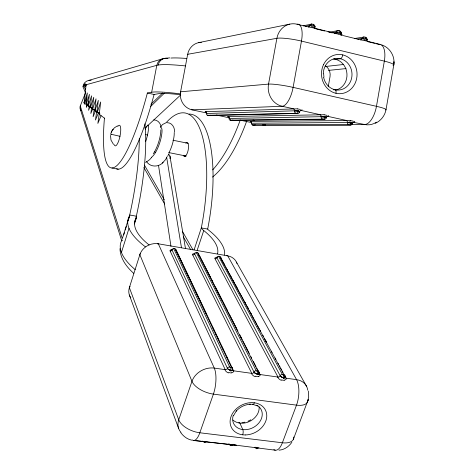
<?xml version="1.0" encoding="UTF-8"?>
<svg xmlns="http://www.w3.org/2000/svg" width="474" height="474" viewBox="0 0 474 474"><rect width="100%" height="100%" fill="white"/><g stroke="black" fill="none" stroke-linecap="round" stroke-linejoin="round"><path stroke-width="0.71" d="M110.501 135.386L110.987 140.079L113.535 144.457M99.925 113.268L96.862 112.492L98.337 100.364L94.818 110.957L97.585 111.538M95.298 109.85L92.317 109.097L93.775 97.277L90.368 107.639L92.394 108.06M94.818 110.957L96.026 98.799L92.566 109.281M90.232 106.454L87.992 105.862L89.432 94.344L86.138 104.476L88.117 104.89M90.368 107.639L91.577 95.795L88.229 106.034M86.138 104.476L87.34 92.928L84.094 102.947L85.397 103.219M84.094 102.947L85.853 86.961A5.392 0.859 -78.2 0 0 85.99 84.781L156.793 65.335A73.138 7.803 10.5 0 1 185.423 65.927M99.38 112.925L97.851 123.436L101.075 115.692M94.166 109.506L93.105 116.734L95.612 110.632M96.737 111.26L95.446 120.046L98.622 112.374M91.766 107.077L90.812 113.499L92.732 108.801M86.813 104.476L86.398 107.26L88.792 101.335M89.213 106.117L88.579 110.341L90.741 105.027M84.816 100.601L84.265 104.25L86.884 97.721M326.385 117.718L326.094 117.866A1.849 1.683 88.6 0 1 324.121 119.318L231.614 120.42A1.529 1.428 88.9 0 0 232.894 120.017M351.157 122.57L351.062 123.092A1.837 0.818 -77.5 0 1 349.913 124.893L252.5 124.887M328.221 86.801L330.017 76.705A10.132 9.207 85 0 0 325.348 65.773M324.915 116.782L324.82 117.303A1.849 0.782 -77.5 0 1 323.695 119.128L230.192 120.123L231.567 120.42M298.253 110.892L298.158 111.42A1.866 0.747 -77.5 0 1 297.062 113.268L207.588 115.295L209.028 115.597L297.595 113.452L297.062 113.268M104.44 118.073A104.95 20.317 -77.9 0 0 114.927 167.044A104.95 20.317 -77.9 0 0 147.378 93.011L151.662 92.246L156.793 65.335A8.668 8.402 74.9 0 1 166.06 58.557M85.51 92.768L82.986 86.789C83.134 82.672 87.299 79.786 91.209 80.225M85.421 89.379L83.999 86.013L84.141 85.29L86.268 85.747M352.561 123.495L352.247 123.631A1.837 1.653 89 0 1 350.31 125.077L253.904 125.183A1.517 1.41 89.3 0 0 255.166 124.781M307.81 401.004L308.687 396.833L308.319 391.02M110.839 133.55L111.396 131.991M307.922 400.542L308.23 399.499L293.329 439.416M123.732 234.826L124.384 232.74M125.255 229.955L126.339 226.477M128.081 220.914L129.603 216.043A7.051 2.69 17.1 0 0 129.704 214.995A103.765 23.682 -78.4 0 0 139.285 138.686M121.433 252.464L129.005 228.29M134.42 222.549L136.34 216.191A103.581 24.162 -78.5 0 0 144.872 123.773M134.456 223.977L136.21 218.407A14.107 5.38 17.1 0 0 136.382 216.31M194.174 249.703L201.308 227.923A101.987 35.153 -80.5 0 0 201.16 132.305A101.987 35.153 -80.5 0 0 166.096 122.766M97.123 112.682L100.701 101.963L99.226 114.252L104.41 118.133M197.208 250.183L203.755 230.56A13.758 5.101 18.9 0 1 201.379 228.047M230.5 370.638L230.66 370.194A1.866 0.699 -82.9 0 0 230.731 367.628A0.918 0.433 21 0 0 231.33 367.237L175.25 249.051A0.758 0.302 18.3 0 0 174.373 248.577A1.535 0.492 -80.3 0 0 173.863 248.637M257.092 374.371L257.252 373.933A1.855 0.729 -83.2 0 0 257.293 371.379A0.912 0.421 21.7 0 0 257.862 370.988L197.788 252.956A0.758 0.296 18.8 0 0 196.911 252.482A0.758 0.296 18.8 0 0 196.39 252.713A1.517 1.298 -28.2 0 0 194.547 253.797A1.517 1.304 -28 0 1 192.699 254.888L251.807 373.37A1.813 1.475 -28.8 0 0 254.011 372.06A1.813 1.469 -28.9 0 1 256.215 370.757A0.912 0.421 21.7 0 0 257.293 371.379M283.268 378.045L283.428 377.606A1.837 0.758 -83.6 0 0 283.446 375.07A0.907 0.415 22.3 0 0 283.985 374.679L220.025 256.778A1.505 1.286 -29.5 0 1 221.038 258.063M81.119 110.75A6.452 5.943 -22.2 0 1 80.041 106.804A7.501 5.552 -3.5 0 1 80.284 105.951L85.764 92.223M111.734 131.286L114.37 127.832L117.433 125.853M111.295 132.21L111.882 130.966M233.504 415.71L236.425 410.774L236.165 411.13C239.726 407.113 244.851 404.559 250.213 404.215L249.792 404.198L253.252 404.334M167.535 156.438L169.076 153.612M160.449 127.192L162.481 124.532L165.651 122.95M166.824 157.546L164.999 160.265L162.256 163.074M113.15 129.088L112.184 130.433M291.854 442.289C288.927 446.549 284.281 449.873 279.002 450.152M151.461 157.581L149.624 159.702L145.678 162.446M162.6 93.017L150.963 104.298M150.691 106.407L164.425 93.117M365.786 37.422L365.732 37.434A1.825 1.635 82.8 0 1 366.965 38.667M145.08 128.11L180.57 95.043M163.145 162.369C158.849 167.346 150.116 167.423 146.59 161.569M368.725 41.676L368.316 41.783A1.825 1.629 82.9 0 1 367.083 40.551M313.587 24.482L311.898 24.091L303.17 25.786M82.986 86.789L83.999 86.013M375.278 123.317C380.812 120.906 384.852 115.721 385.99 109.814L393.734 65.193L393.924 61.75L393.764 64.82C395.275 56.394 389.889 47.554 381.777 44.917M247.943 421.244L250.799 419.834M88.999 80.343L162.333 58.9M85.723 83.898L84.621 84.206L86.043 84.514M83.228 85.539L84.141 85.29M289.78 24.133L198.505 42.66M305.546 26.319L309.877 25.489A2.791 0.456 9.8 0 1 313.545 25.88A2.791 0.456 9.8 0 1 314.854 26.716A1.849 1.683 81.1 0 0 316.188 28.932L324.542 30.988M329.477 32.125L338.235 30.614L339.834 31.023A1.837 1.659 82 0 1 341.144 33.216A1.837 1.653 82.1 0 0 342.216 35.325M331.901 32.747L336.25 32.001A2.773 0.45 9.6 0 1 339.923 32.404A2.773 0.45 9.6 0 1 341.144 33.216L341.298 33.15M311.862 24.091L311.898 24.091A1.855 1.689 80.8 0 0 309.877 25.489A1.855 1.689 80.7 0 1 308.272 26.929M354.659 38.495L364.156 37.031L365.833 37.375M357.811 39.087L362.201 38.418A2.761 0.438 9.4 0 1 365.798 38.797A2.761 0.438 9.4 0 1 367.113 39.591L367.22 39.579M241.876 422.601L244.934 422.174M325.3 66.508L343.603 64.488M307.987 26.87L311.922 27.581M360.329 39.792L364.364 40.515M328.429 70.407L346.073 68.594M165.77 58.195L169.751 57.875M333.566 89.835L334.964 89.74A3.739 1.594 -76.8 0 1 335.965 93.301M296.084 110.774L206.332 113.505L206.854 113.724M322.764 116.663L229.161 118.476M349.018 122.458L251.445 123.246M297.518 113.464A1.866 1.706 88.1 0 0 299.521 112.006L294.49 110.898A1.866 1.712 88 0 0 293.139 108.7L282.184 106.277L192.017 109.832A3.057 0.966 -77.9 0 1 191.526 109.204M324.186 114.726L227.704 116.58L229.262 117.108M207.6 115.33L207.6 115.33A1.541 1.452 88.3 0 1 206.463 113.476A1.541 1.452 88.2 0 0 205.325 111.663L297.482 108.819M350.464 120.544L250.017 121.368L251.51 121.877M324.121 119.318L323.695 119.128M300.048 110.596L301.523 110.549L319.814 114.595A1.849 1.683 88.5 0 1 321.147 116.776A1.849 1.683 88.5 0 0 322.474 118.95L322.504 118.95M326.586 116.444L328.061 116.414L346.067 120.396A1.837 1.659 88.9 0 1 347.377 122.559A1.837 1.653 88.9 0 0 348.686 124.715L348.716 124.715M352.703 122.203L364.684 124.514A18.243 16.359 87.7 0 0 376.421 122.156M351.424 124.538L364.684 124.514A18.255 8.301 -76.9 0 0 376.463 106.33L384.343 61.128A18.231 8.23 -75.7 0 0 378.702 44.343L375.935 43.661M321.141 116.776L326.367 117.783M347.377 122.559L352.532 123.536A2.637 0.64 29.4 0 1 352.348 123.696M253.851 125.183L252.512 124.929M314.914 26.639L314.854 26.716A1.855 1.683 80.9 0 0 313.521 24.506M153.754 119.886C157.801 119.762 160.982 123.572 161.036 127.465M167.126 122.683C171.991 122.553 174.882 127.607 174.61 132.003M193.356 440.482L236.313 445.228L194.293 440.453M233.599 444.89L275.246 450.193M111.218 134.213L110.697 134.166L119.975 136.293M230.731 367.623A0.918 0.433 21 0 1 229.653 367A1.825 1.493 -27.7 0 0 227.431 368.322A1.831 1.493 -27.6 0 1 225.209 369.637L214.284 368.102A18.285 14.89 -26.6 0 0 191.97 381.339L178.734 419.78A18.119 14.546 -25.5 0 0 180.979 432.395M231.33 367.237A1.825 1.493 -27.8 0 1 232.45 369.027A1.825 1.487 -28 0 0 233.569 370.81L251.807 373.37M257.862 370.988A1.813 1.469 -29 0 1 258.946 372.76A1.807 1.463 -29.1 0 0 260.036 374.525L277.995 377.049A1.801 1.452 -29.9 0 0 280.175 375.752A1.795 1.446 -30 0 1 282.362 374.454A0.907 0.415 22.3 0 0 283.446 375.07M283.985 374.679A1.795 1.446 -30.1 0 1 285.04 376.433A1.789 1.446 -30.2 0 0 286.095 378.187L296.564 379.656A17.799 14.226 -30 0 1 307.756 390.203M220.043 256.807L218.638 256.446L282.362 374.454M136.34 216.191L129.704 214.995L122.328 238.606L80.284 105.951M201.308 227.923L207.677 229.072A6.879 2.548 18.9 0 0 208.874 230.328A73.695 28.695 17.8 0 1 224.575 255.006M111.971 167.992L118.239 169.2M168.839 152.598L186.223 156.082M183.699 155.81L185.689 156.207M145.429 134.592L147.598 135.037M172.927 140.215L188.131 143.32M92.317 109.097L95.049 109.666M94.563 110.774L97.324 111.349M96.862 112.492L98.959 112.925M83.845 102.763L85.148 103.036M85.907 104.304L87.886 104.718M87.992 105.862L89.995 106.277M90.131 107.456L92.827 108.019M252.998 120.088L254.443 120.396M206.356 112.901L192.017 109.832A15.287 14.433 85.7 0 1 180.606 91.743L187.674 54.297A15.251 14.35 80.9 0 1 201.414 42.322M216.393 115.052L229.292 117.819M240.045 120.118L251.51 122.576M147.384 93.023L154.091 94.474L158.583 93.698A66.105 5.534 10.5 0 1 180.499 94.717M349.913 124.893L350.404 125.041M341.541 34.886L338.525 34.146M367.51 41.291L364.542 40.563M367.658 41.327L368.725 41.629M315.157 28.381L312.093 27.628M252.683 404.31L257.791 406.04M337.221 33.814L334.342 33.387A1.843 1.665 81.8 0 0 336.25 32.001A1.837 1.659 81.9 0 1 338.199 30.614M315.785 28.529L338.353 34.098M187.971 54.676A3.057 0.373 10.7 0 1 187.674 54.297L276.893 38.299A18.652 17.064 81.8 0 1 297.044 24.21L307.211 26.716M328.026 31.847L332.203 32.878M343.17 35.58L359.565 39.626M368.316 41.783L374.549 43.318M368.097 41.428L379.905 44.355M191.609 440.162C187.159 439.173 183.367 436.299 180.748 432.632M180.807 92.003L180.446 91.796L268.539 84.105A18.759 2.044 10.1 0 1 293.11 87.376L376.463 106.33A18.445 1.926 9.7 0 1 385.664 110.009M230.192 120.159L230.21 120.165A1.529 1.428 88.9 0 1 229.084 118.322A1.529 1.434 88.8 0 0 227.958 116.521M299.633 111.834L299.692 111.864A2.85 0.634 23.7 0 0 299.313 111.479M133.751 273.362C126.594 267.069 120.218 258.49 119.975 248.619M144.434 165.106L164.288 199.761M182.312 231.205L192.977 249.822M143.9 167.541L164.691 204.063M183.296 236.739L190.595 249.549M236.431 262.11L306.696 386.559M222.964 261.867L224.729 265.12M226.845 269.019L227.55 270.316M229.665 274.215L231.78 278.114M232.485 279.411L234.6 283.316M235.305 284.613L237.421 288.512M242.007 296.961L242.712 298.259M244.827 302.157L245.532 303.455M247.653 307.353L248.358 308.657M250.473 312.556L251.179 313.853M259.995 330.1L260.7 331.397M262.815 335.296L263.52 336.599M265.636 340.498L266.341 341.795M275.163 358.042L275.868 359.339M277.983 363.238L278.688 364.542M279.393 365.839L280.098 367.137M280.804 368.44L281.509 369.738M282.214 371.035L282.919 372.339M284.684 375.586L286.095 378.187M220.973 258.366L225.197 266.151M225.902 267.449L226.608 268.746M227.313 270.044L229.422 273.936M230.127 275.234L232.236 279.127M232.941 280.424L236.111 286.26M236.816 287.558L238.926 291.451M239.631 292.748L241.746 296.641M242.445 297.939L248.429 308.965M249.134 310.263L251.25 314.155M251.949 315.453L254.064 319.346M254.769 320.643L256.878 324.536M257.583 325.834L259.693 329.726M264.622 338.809L266.382 342.05M271.312 351.133L272.017 352.431M218.662 256.57A1.505 1.286 -29.5 0 0 216.831 257.649A1.505 1.286 -29.3 0 1 214.995 258.727L277.995 377.049M198.813 255.154A3.78 1.493 18.8 0 1 199.702 256.096L201.041 258.727M201.711 260.042L203.387 263.331M204.057 264.646L212.773 281.752M215.451 287.019L217.128 290.307M217.797 291.623L225.174 306.097M225.843 307.413L227.52 310.707M229.197 313.995L237.912 331.101M239.589 334.389L242.267 339.657M242.937 340.972L249.306 353.474M250.983 356.762L251.653 358.077M253.329 361.366L256.013 366.633M256.683 367.948L260.036 374.525M198.748 254.526L200.081 257.151M200.751 258.466L210.45 277.515M212.127 280.798L222.827 301.82M223.497 303.135L225.168 306.417M225.837 307.733L234.197 324.151M234.867 325.466L236.538 328.749M240.555 336.629L241.225 337.944M246.237 347.798L246.907 349.113M257.945 370.786L258.946 372.76A2.737 1.268 21.7 0 1 257.246 373.933A2.737 1.268 21.7 0 1 254.011 372.066L194.547 253.797A2.269 0.895 18.8 0 1 195.021 253.086M196.39 252.713L256.215 370.757M176.512 251.41A3.804 1.517 18.3 0 1 177.205 252.215L233.564 370.81M206.717 314.849L176.227 250.633A1.523 1.315 -26.9 0 0 175.25 249.051M212.435 326.888L214.663 331.569M215.297 332.908L216.565 335.58M217.205 336.919L218.473 339.597M221.968 346.95L223.236 349.628M226.412 356.318L227.046 357.657M231.496 367.018L232.45 369.027A2.749 1.292 21.1 0 1 230.66 370.194A2.749 1.292 21.1 0 1 227.431 368.322L171.973 249.899A2.281 0.907 18.3 0 1 172.732 249.158M174.373 248.577A0.758 0.302 18.3 0 0 173.828 248.809L229.653 367M172.204 249.762A3.804 1.517 18.3 0 0 170.113 250.995L225.209 369.637M129.366 295.024L178.579 428.306M80.183 108.824L121.581 240.407M169.935 156.059L185.453 248.4M166.605 157.001L181.429 247.487M170.972 246.35L158.5 165.325M323.653 73.938L323.949 77.108M167.061 58.569A64.505 7.347 10.5 0 1 167.926 58.385A8.704 8.277 80.8 0 0 158.168 65.045M170.913 58.047A64.505 7.347 10.5 0 1 186.726 58.48M83.993 85.32A1.067 0.361 -77.3 0 1 84.55 84.2M85.326 85.924A5.374 0.77 -68 0 1 85.978 84.822M85.219 86.363A5.386 0.741 -65.3 0 1 85.8 85.391M151.662 92.246A73.28 6.138 10.5 0 1 180.274 93.852M246.735 120.971A102.479 40.379 -76.9 0 1 212.518 177.08M240.152 120.272A102.657 39.958 -76.9 0 1 212.672 169.882M154.086 94.462A104.766 20.826 -77.9 0 1 116.592 168.815M175.576 249.976A2.281 0.907 18.3 0 1 176.227 250.633A1.523 1.315 -27.1 0 0 176.162 250.942M177.205 252.215A1.523 1.315 -27.1 0 1 176.998 252.168M228 369.021A2.637 0.77 41 0 1 227.55 368.381M198.405 254.111A2.269 0.895 18.8 0 1 198.576 254.283M196.183 252.915A1.523 0.515 -80.4 0 1 196.911 252.482M197.788 252.956A1.511 1.298 -28.3 0 1 198.796 254.325M254.597 372.765A2.625 0.735 41.2 0 1 254.135 372.131M218.443 256.677A1.511 0.539 -80.6 0 1 219.16 256.333M217.376 256.914A2.257 0.883 19.3 0 0 216.831 257.649L280.175 375.752A2.725 1.244 22.4 0 0 283.428 377.606A2.725 1.244 22.4 0 0 285.04 376.433M220.623 257.951A2.257 0.883 19.3 0 1 220.795 258.123M284.921 376.445A2.678 1.606 14.8 0 1 284.957 377.671M283.197 377.778A2.696 1.375 34.2 0 1 281.645 376.931M283.328 378.258A2.702 1.908 37.9 0 0 284.844 377.642A2.708 1.89 37.3 0 1 283.322 378.234M232.343 369.039A2.708 1.641 12.6 0 1 232.29 370.277M230.447 370.354A2.72 1.446 33 0 1 228.918 369.542M230.447 370.378A2.72 1.446 33 0 1 228.865 369.519M258.834 372.771A2.696 1.623 13.7 0 1 258.828 374.004M257.026 374.105A2.708 1.41 33.6 0 1 255.462 373.251M257.145 374.59A2.708 1.943 37 0 0 258.709 373.974A2.714 1.932 36.4 0 1 257.139 374.561M256.955 448.179A0.889 0.462 23.3 0 1 256.191 448.368A0.889 0.462 23.3 0 1 255.326 447.764A1.766 1.392 -27.8 0 1 254.384 447.243M257.418 448.025A1.831 0.723 -84.8 0 1 256.375 448.404M258.94 447.711A2.672 1.381 23.3 0 1 255.255 447.183M233.321 444.393A2.684 1.404 22.5 0 1 231.555 444.956A1.843 0.687 -84.4 0 1 230.554 445.347M231.555 444.956A2.684 1.404 22.5 0 1 229.09 443.889M230.933 445.323A0.895 0.468 22.6 0 1 230.115 445.222A0.895 0.468 22.6 0 1 229.511 444.707A1.778 1.41 -26.7 0 1 228.397 443.901M232.71 444.411A1.778 1.41 -26.8 0 1 232.497 444.565M206.907 441.531A2.696 1.434 21.8 0 1 203.613 441.3M205.301 441.845A1.86 0.658 -84 0 1 204.341 442.242M204.958 442.017A0.901 0.48 21.8 0 1 204.152 442.206A0.901 0.48 21.8 0 1 203.299 441.596A1.795 1.428 -25.7 0 1 202.315 441.063M256.914 405.252A15.429 12.318 -27.8 0 1 260.025 421.398A15.429 12.318 -27.8 0 1 241.42 429.361A15.429 12.318 -27.8 0 1 233.232 415.396M242.694 434.812A3.739 1.428 -84.3 0 0 242.807 429.604L239.885 423.128A3.703 1.404 -84.2 0 0 238.724 422.589M254.348 402.781A3.745 1.463 -83.8 0 1 252.464 404.126M259.13 406.965A15.304 12.253 -27.8 0 1 249.828 421.303A15.304 12.253 -27.8 0 1 232.959 420.041M281.402 380.344A4.195 2.411 29.4 0 1 277.699 376.99M260.303 374.549A4.177 2.263 9.5 0 1 258.336 376.386M214.995 258.727A3.762 1.475 19.3 0 1 217.382 257.542M221.613 259.521A3.762 1.475 19.3 0 1 221.903 259.918A1.499 1.28 -29.7 0 1 221.607 259.835M286.379 378.211A4.153 2.246 10.4 0 1 284.501 380.047M226.791 255.753A2.986 1.084 -80.6 0 1 227.727 255.853A14.783 12.567 -29.5 0 1 236.976 263.461M157.362 243.926A3.045 0.936 -80.1 0 1 158.328 243.796L227.727 255.853L296.564 379.656A18.279 7.679 -84.1 0 1 296.505 405.151L282.368 442.769A18.237 7.454 -84.8 0 1 273.836 449.595M228.515 372.949A4.23 2.506 27.7 0 1 224.931 369.584M170.113 250.995A1.529 1.321 -26.7 0 0 171.973 249.899A1.523 1.315 -26.8 0 1 173.828 248.809M233.818 370.834A4.201 2.281 8.6 0 1 231.768 372.671M255.16 376.676A4.213 2.459 28.6 0 1 251.522 373.316M192.699 254.888A3.78 1.493 18.8 0 1 194.938 253.673M199.702 256.096A1.511 1.298 -28.4 0 1 199.305 255.966M140.476 253.75A3.022 1.238 17.7 0 0 139.86 254.668L129.366 287.623A15.008 12.798 -24.2 0 0 130.836 297.885M130.143 286.598A2.998 1.309 17.7 0 0 129.366 287.623L178.734 419.78A18.107 9.444 21.1 0 0 199.821 432.774L282.368 442.769A17.858 8.911 23.4 0 0 293.791 436.998M192.142 439.896A18.676 6.488 -83.5 0 0 199.821 432.774L213.407 394.113A18.723 6.683 -83 0 0 214.284 368.102L158.328 243.796A15.121 13.047 -25.4 0 0 139.86 254.668L191.97 381.339A18.302 8.941 20.8 0 0 213.407 394.113L296.505 405.151A18.042 8.437 22.9 0 0 307.863 400.53M284.519 380.249A4.853 2.909 28.9 0 1 281.586 379.828M258.354 376.593A4.87 2.963 28 0 1 255.373 376.166M231.774 372.878A4.894 3.022 27.1 0 1 228.752 372.446M232.977 444.251A2.684 0.989 36 0 1 230.743 444.535M255.296 373.334A2.791 1.007 37.2 0 1 254.739 372.801A2.808 1.013 37.2 0 0 255.249 373.305M228.699 369.601A2.803 1.043 36.9 0 1 228.148 369.062M280.78 376.451A2.613 0.699 41.4 0 1 280.312 375.817M281.479 377.014A2.779 0.972 37.5 0 1 280.928 376.486M281.438 376.978A2.797 0.978 37.5 0 1 280.958 376.528M185.755 143.065A7.092 2.5 -79.3 0 1 188.208 149.962A7.092 2.5 -79.3 0 1 183.408 155.241M149.138 244.963A65.714 25.217 18.7 0 1 136.21 218.407M145.411 246.836A72.848 27.966 18.7 0 1 129.603 216.043M135.238 269.67A72.38 29.264 18.8 0 1 121.877 240.235M189.031 114.05A101.815 35.58 -80.5 0 1 207.677 229.072M122.014 240.294A8.408 7.418 -20.4 0 1 122.073 239.726M121.948 240.833A8.419 7.738 33.2 0 1 122.055 240.259M203.755 230.56A66.479 25.88 17.8 0 1 217.53 253.851M252.518 124.887A1.523 1.41 89.3 0 1 251.404 123.104A1.523 1.416 89.3 0 0 250.296 121.314M252.926 125.035A1.517 0.557 -77.9 0 1 252.577 124.389M352.247 123.631A1.831 1.653 89 0 1 354.185 122.191M230.637 120.278A1.529 0.533 -77.9 0 1 230.317 119.715M326.349 117.724A2.648 0.622 29.8 0 1 326.189 117.925M326.094 117.866A1.849 1.677 88.6 0 1 328.061 116.414M210.326 115.188A1.541 1.446 88.3 0 1 209.028 115.597M208.056 115.449A1.541 0.51 -77.9 0 1 207.766 114.981M295.841 113.096A1.866 1.706 88 0 1 294.49 110.898M297.891 111.112A2.767 0.747 13.1 0 1 299.07 111.597M298.584 110.679A2.761 1.161 0.7 0 0 295.877 110.578A2.767 1.138 1.1 0 1 298.543 110.709M350.772 122.778A2.737 0.741 12.3 0 1 351.921 123.246M351.507 122.369A2.731 1.12 -0.4 0 0 348.823 122.256A2.737 1.096 0.1 0 1 351.465 122.399M324.542 116.989A2.749 0.741 12.7 0 1 325.644 117.433M322.563 116.468A2.743 1.144 0.1 0 1 325.259 116.574M324.56 116.971A2.743 0.747 12.7 0 1 325.709 117.445M322.581 116.486A2.749 1.12 0.6 0 1 325.211 116.598M313.083 24.221A1.86 0.735 -75.6 0 1 313.545 25.88M336.179 31.954A2.631 0.8 29.8 0 1 336.783 31.948M339.425 30.751A1.849 0.77 -75.5 0 1 339.923 32.404M364.121 37.037A1.825 1.635 82.8 0 0 362.201 38.418A1.825 1.641 82.7 0 1 360.518 39.84M362.13 38.37A2.613 0.806 29.3 0 1 362.758 38.364M365.353 37.173A1.831 0.8 -75.3 0 1 365.887 38.821M323.298 73.784A15.861 14.344 85.1 0 1 344.041 60.151A15.861 14.344 85.1 0 1 346.453 86.914A15.861 14.344 85.1 0 1 323.612 77.256M342.779 54.883A3.739 1.582 -75.9 0 1 340.468 58.735L335.533 59.333A3.703 1.552 -76 0 1 334.727 58.817M333.471 59.013A15.719 14.238 85.1 0 1 346.962 73.968A15.719 14.238 85.1 0 1 335.242 90.196M378.702 44.343A18.184 16.252 84.6 0 1 379.887 44.686M297.044 24.21A18.687 7.169 -76.1 0 1 301.47 41.09L293.11 87.376A18.711 7.234 -77.1 0 1 282.184 106.277A18.699 17.188 85.8 0 1 268.539 84.105L276.893 38.299A18.693 2.767 10 0 1 301.47 41.09L384.343 61.128A18.385 2.613 9.4 0 1 393.059 65.613M316.371 28.434A4.29 0.344 -0.7 0 1 314.274 28.659M301.914 109.624A4.313 1.084 7 0 1 301.126 110.424M299.521 112.006A1.86 1.706 88.1 0 1 301.523 110.549M206.504 112.22A3.851 0.296 10.6 0 1 205.325 111.663M354.694 121.332A4.266 1.049 6.4 0 1 353.758 122.061M328.518 115.526A4.29 1.067 6.7 0 1 327.647 116.29M297.447 108.919A4.983 1.304 5.2 0 1 300.427 109.53M324.139 114.827A4.959 1.28 4.9 0 1 327.078 115.431M350.41 120.645A4.93 1.25 4.6 0 1 353.308 121.231M342.518 34.94A4.266 0.32 -0.8 0 1 340.616 35.117M265.677 124.935A14.978 13.859 87.9 0 1 262.572 124.905M340.847 33.05A2.743 0.646 24.5 0 1 340.03 33.707A2.743 0.646 24.5 0 1 336.534 31.93M366.787 39.46A2.725 0.652 24.2 0 1 365.892 40.089A2.725 0.652 24.2 0 1 362.426 38.323M309.812 25.442A2.648 0.788 30.2 0 1 310.399 25.424M314.487 26.532A2.755 0.64 24.9 0 1 313.758 27.219A2.755 0.64 24.9 0 1 310.227 25.43M325.952 117.356A2.838 0.64 23.4 0 1 326.248 117.676M352.164 123.139A2.82 0.652 23.1 0 1 352.449 123.453M299.746 111.852A2.666 0.61 30.1 0 1 299.609 112.065M117.759 126.428A10.523 2.749 -78.4 0 1 120.129 135.546A10.523 2.749 -78.4 0 1 114.281 144.718M168.477 154.216A6.429 4.764 -9.3 0 1 169.941 158.648M145.559 141.708A16.643 4.681 -69.9 0 0 147.378 135.594A16.637 3.081 -72.5 0 0 148.463 126.582A16.631 2.4 -78.3 0 0 147.592 125.118M145.382 129.295A16.62 3.051 -84.2 0 1 146.709 126.06M151.396 157.404A16.59 6.405 -72.4 0 0 156.675 150.353A16.578 4.847 -69.9 0 0 160.976 138.372A16.572 3.259 -72.5 0 0 161.948 129.372A16.566 2.583 -78.3 0 0 160.994 127.897M153.268 153.795A16.596 6.393 -72.4 0 0 155.442 150.104A16.584 4.835 -69.9 0 0 159.744 138.118A16.578 3.247 -72.5 0 0 160.799 129.835M168.969 152.818A16.519 4.995 -69.9 0 0 173.241 140.873A16.513 3.419 -72.5 0 0 174.207 132.607M155.164 152.367A10.582 4.61 -89 0 1 154.814 151.804M145.02 127.613A6.5 5.801 46.2 0 1 144.813 128.021M230.554 370.858A2.72 1.985 35.9 0 0 232.171 370.247A2.725 1.967 35.3 0 1 230.554 370.834M245.514 434.948A19.114 15.245 -27.8 0 0 265.57 410.33A19.114 15.245 -27.8 0 0 234.203 411.082A19.114 15.245 -27.8 0 0 245.514 434.948M323.606 64.5A19.653 17.769 85.1 0 0 339.846 93.71A19.653 17.769 85.1 0 0 354.386 64.002A19.653 17.769 85.1 0 0 323.606 64.5"/></g></svg>
